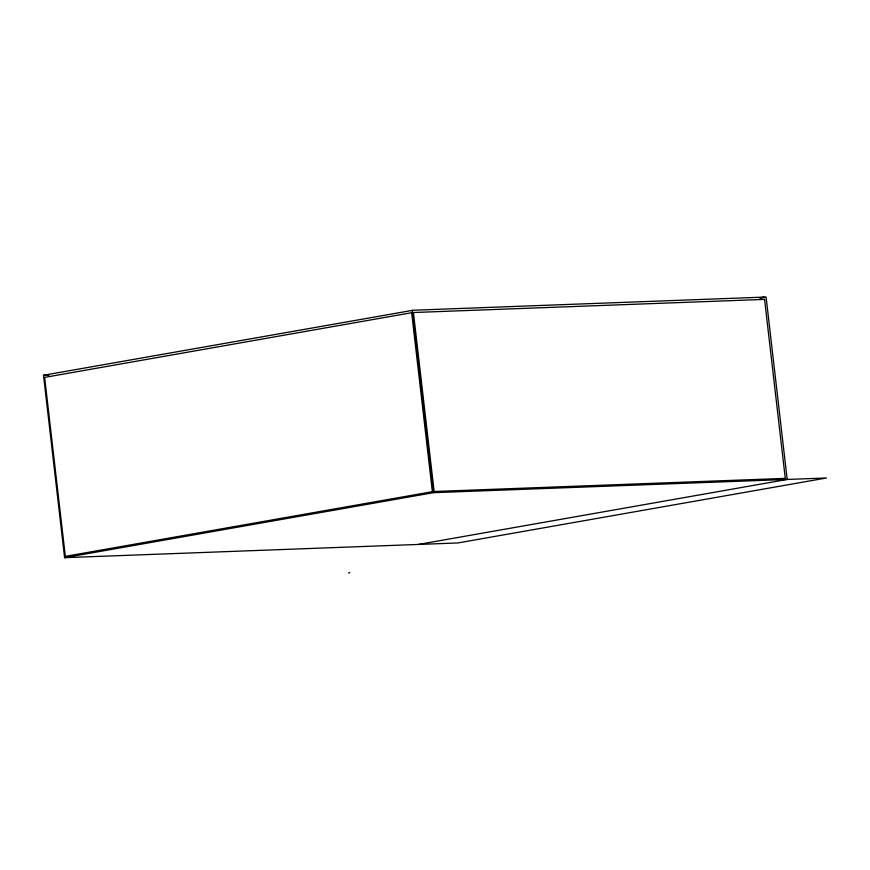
<?xml version="1.0" encoding="UTF-8"?>
<svg xmlns="http://www.w3.org/2000/svg" width="870" height="870" viewBox="0 0 870 870"><rect width="100%" height="100%" fill="white"/><g stroke="black" fill="none" stroke-linecap="round" stroke-linejoin="round"><path stroke-width="1.3" d="M64.608 557.67L433.369 492.681L826.5 477.978L457.74 542.967L64.608 557.67L43.5 375.264L412.282 310.394M759.434 297.964L763.436 297.257M760.739 297.986L764.752 297.279M418.426 544.435L787.187 479.446L766.089 297.04L412.26 310.275L433.369 492.681M348.511 572.96L349.838 572.721M45.262 375.079L47.97 374.981M43.5 375.264L48.927 375.068M411.662 312.711L44.631 377.395L65.337 556.376L432.368 491.691L411.662 312.711M764.567 299.389L413.413 312.526L434.13 491.506L785.273 478.369L764.567 299.389"/></g></svg>
